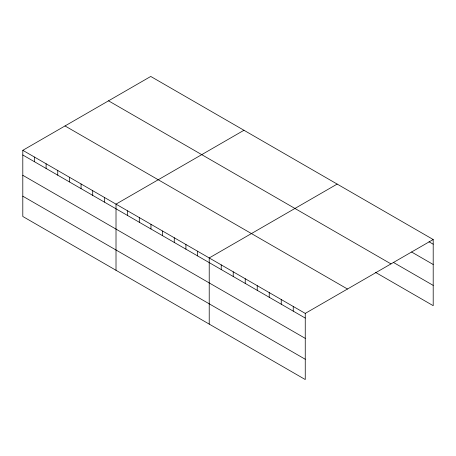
<?xml version="1.0" encoding="UTF-8"?>
<svg xmlns="http://www.w3.org/2000/svg" width="456" height="456" viewBox="0 0 456 456"><rect width="100%" height="100%" fill="white"/><g stroke="black" fill="none" stroke-linecap="round" stroke-linejoin="round"><path stroke-width="0.68" d="M305.252 338.358L305.252 313.397L22.8 150.32L22.8 216.475L305.252 379.546L305.252 338.358L22.8 175.286M375.579 272.409L433.2 305.68L433.2 239.525L150.748 76.454L22.8 150.32M243.954 130.268L116.012 204.134L116.012 270.288M337.166 184.081L209.218 257.948L209.218 324.102M305.252 313.397L433.2 239.525M428.999 241.777L433.2 244.199M411.591 252.014L433.2 264.491M393.585 262.519L433.2 285.393M108.522 100.827L390.98 263.904M65.02 125.947L347.478 289.018M22.8 155L305.252 318.071M22.8 196.188L305.252 359.26M293.248 306.466L293.248 311.14M281.244 299.535L281.244 304.209M269.239 292.604L269.239 297.278M257.235 285.673L257.235 290.347M245.231 278.741L245.231 283.421M233.227 271.81L233.227 276.49M221.223 264.879L221.223 269.559M197.568 251.222L197.568 255.901M185.917 244.496L185.917 249.175M174.266 237.77L174.266 242.45M162.615 231.044L162.615 235.718M150.964 224.318L150.964 228.992M139.314 217.592L139.314 222.266M127.663 210.866L127.663 215.54M104.356 197.408L104.356 202.088M92.705 190.682L92.705 195.362M81.054 183.956L81.054 188.63M69.403 177.23L69.403 181.904M57.752 170.504L57.752 175.178M46.102 163.778L46.102 168.452M34.451 157.052L34.451 161.726"/></g></svg>
